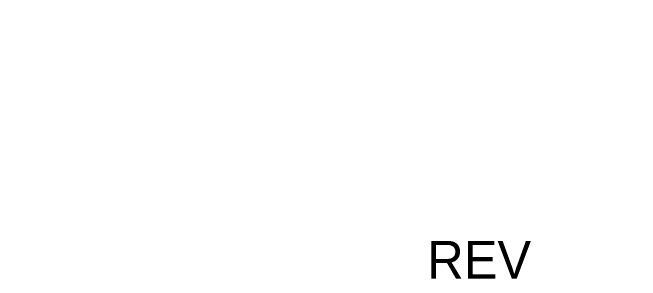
# Model space of a CAD drawing. Header units: millimetres. Extents: x 6 to 417, y 41 to 311.
# Drawn here: x 378.14 to 411.41, y 60.61 to 74.81 of the extents above; entities that cross this region are included whole.
import ezdxf

# ---------------------------------------------------------------- set-up
doc = ezdxf.new("R2010")
doc.units = ezdxf.units.MM
doc.layers.add('DrillDrawing', color=1, linetype='Continuous')

msp = doc.modelspace()

# ---------------------------------------------------------------- linework, layer by layer
at = {"layer": 'DrillDrawing', "const_width": 0.0038}
for points in [[(411.406, 45.644), (411.406, 305.994)], [(341.334, 63.928), (411.406, 63.928)], [(396.879, 51.051), (396.879, 63.928)]]:
    msp.add_lwpolyline(points, dxfattribs=at)
at = {"layer": 'DrillDrawing', "const_width": 0.0019}
for points in [[(396.878, 63.928, 1), (396.88, 63.928, 1)], [(411.405, 63.928, 1), (411.407, 63.928, 1)]]:
    msp.add_lwpolyline(points, format="xyb", close=True, dxfattribs=at)

# ---------------------------------------------------------------- texts
at = {"layer": 'DrillDrawing'}
msp.add_text('REV', height=2, dxfattribs=at).set_placement((400.116, 60.712))

doc.saveas('drawing.dxf')
